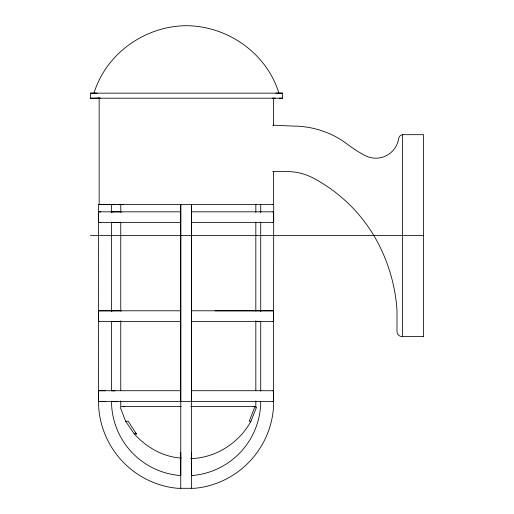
<?xml version="1.0" encoding="UTF-8"?>
<svg xmlns="http://www.w3.org/2000/svg" width="514" height="514" viewBox="0 0 514 514"><rect width="100%" height="100%" fill="white"/><g stroke="black" fill="none" stroke-linecap="round" stroke-linejoin="round"><path stroke-width="0.77" d="M191.452 475.758L191.452 204.379L191.452 401.421M260.714 390.775L260.714 321.179M260.714 311.58L260.714 221.984M250.948 421.255L256.55 407.216L254.687 407.21L249.232 421.249L250.948 421.255C239.023 443.094 215.578 458.064 190.572 458.597M181.429 458.102C163.182 457.023 146.374 447.257 134.231 433.912L136.441 433.912L128.192 421.249L125.628 421.255L120.225 407.204M191.953 475.527L191.452 475.546L191.953 475.527A74.607 74.607 0 0 0 260.714 401.177M260.662 222.523L260.065 222.523M98.547 211.826L100.892 211.819M98.547 222.523L100.892 222.523M272.825 390.724L273.596 390.73L273.596 401.428L98.489 401.434L98.746 408.02A87.624 87.624 0 0 0 172.389 487.69L177.542 488.3L194.658 488.3L199.805 487.69A87.624 87.624 0 0 0 273.454 408.02L273.711 204.386L98.489 204.386L98.547 401.434L105.209 401.428M260.662 401.434L260.065 401.428M273.532 401.434L272.825 401.428M90.451 93.15L282.469 93.15L282.469 98.206L90.451 98.206L90.451 93.15L93.721 93.15M97.133 93.143L93.978 93.15C106.257 53.321 145.089 26.021 186.46 25.7C227.831 26.021 266.663 53.321 278.935 93.15L275.787 93.143M100.429 98.2L97.397 98.206L99.671 98.206L99.163 98.206L99.163 204.386L99.69 204.392M99.318 98.206L90.451 98.206M272.831 125.178L293.153 126.084A90.76 90.76 0 0 1 335.764 136.756L341.29 139.93L349.488 145.738A113.639 113.639 0 0 0 364.991 155.491A23.098 23.098 0 0 0 398.678 138.523A4.581 4.581 0 0 1 402.443 134.687L423.549 134.674L423.549 336.561M272.825 171.599L288.373 171.592A55.872 55.872 0 0 1 313.161 178.037A154.99 154.99 0 0 1 339.715 195.77L345.742 201.032A154.99 154.99 0 0 1 379.287 245.461A169.704 169.704 0 0 1 388.031 266.156L389.785 271.495A169.704 169.704 0 0 1 396.512 304.481L396.988 310.083L396.988 331.511A5.063 5.063 0 0 0 402.443 336.554L423.549 336.541M99.163 204.386L115.56 204.379M123.437 204.386L117.584 204.386L117.995 204.392M113.427 211.819L111.487 211.819L112.136 211.826M98.489 211.826L180.607 211.813L180.607 222.517L98.489 222.523M191.452 211.813L273.596 211.819L273.596 222.523L191.452 222.517M111.063 211.826L121.388 211.826M113.427 222.523L111.487 222.523L119.254 222.53M90.451 235.605L423.549 235.605M112.251 310.797L111.487 310.797L112.136 310.803M180.755 310.79L98.547 310.803M191.452 310.79L273.596 310.797L273.596 321.501L191.452 321.494M121.42 310.809L98.604 310.803L98.489 321.501M215.083 310.79L273.596 310.803M99.51 321.501L98.604 321.501L180.755 321.494M112.251 321.501L111.487 321.501L112.136 321.507M111.063 321.507L121.42 321.507M255.387 321.507L260.72 321.501L260.065 321.501M105.209 390.724L98.547 390.73M115.052 390.724L111.487 390.73L114.821 390.73M180.755 390.717L98.604 390.73L98.604 401.428M191.452 390.717L273.596 390.73M117.115 401.428L111.487 401.428L113.253 401.434M120.751 400.971L120.751 406.587L124.324 406.58M123.508 406.58L181.288 406.58M190.816 406.58L253.98 406.58M279.198 93.143L282.469 93.15M272.491 98.2L275.523 98.206M279.198 98.2L282.469 98.206M260.065 211.819L260.926 211.819M272.825 211.819L273.596 211.819M272.825 222.523L273.596 222.523M260.065 310.797L260.926 310.803M272.825 321.501L273.596 321.501M260.065 390.724L260.926 390.73M253.704 406.587L255.824 406.587L255.824 400.971M272.908 98.206L273.435 98.206L273.435 125.352M272.908 204.386L273.435 204.392L273.435 171.657M119.274 204.386L119.678 204.392M180.247 475.527L180.755 475.546L180.755 204.379L180.755 401.421M125.628 421.255L134.231 433.912M402.443 134.674L402.443 336.554M260.714 204.386L260.714 212.391M255.824 204.386L255.824 212.411M255.824 222.042L255.824 311.105M255.824 320.73L255.824 390.537M191.452 452.641L191.452 488.3M180.755 452.641L180.755 488.3M120.751 204.386L120.751 212.411M120.751 222.042L120.751 311.105M120.751 320.73L120.751 390.537M111.487 204.386L111.487 212.391M111.487 221.984L111.487 311.58M111.487 321.179L111.487 390.775M98.604 211.819L98.604 222.523M180.266 475.521A74.607 74.607 0 0 1 111.506 401.177M135.529 432.814A69.319 69.294 89.8 0 0 136.557 433.996A68.49 68.118 -89.9 0 1 135.535 432.801"/></g></svg>
